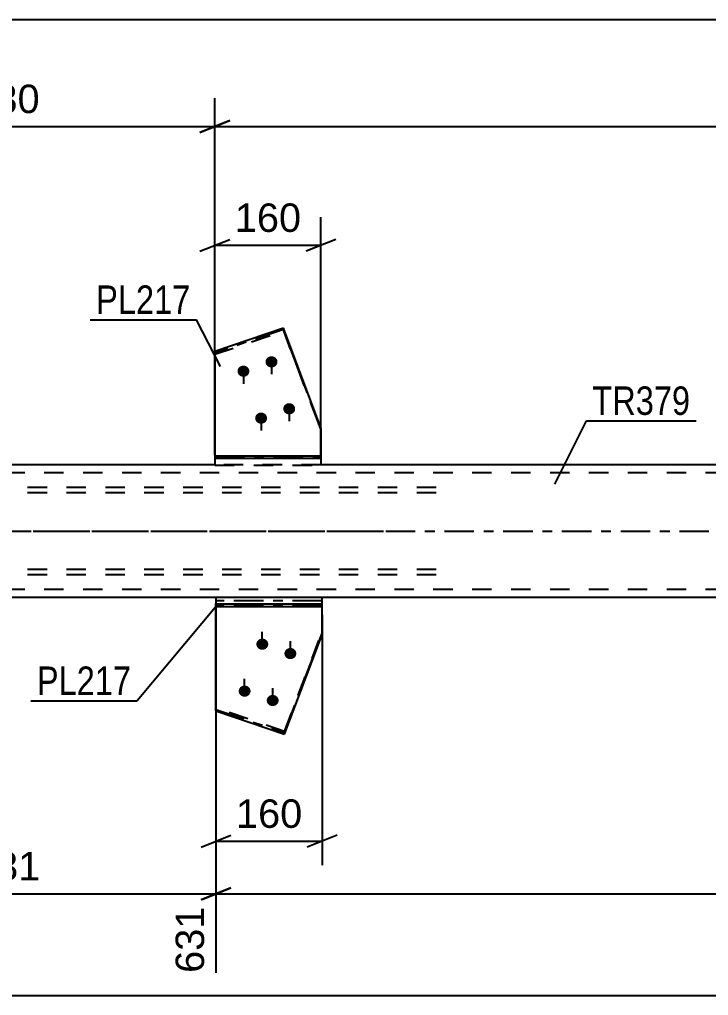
# Model space of a CAD drawing. Header units: millimetres. Extents: x 0 to 1189, y 0 to 841.
# Drawn here: x 118.4 to 187.8, y 679.3 to 777.6 of the extents above; entities that cross this region are included whole.
import ezdxf

# ---------------------------------------------------------------- set-up
doc = ezdxf.new("R2010")
doc.units = ezdxf.units.MM
doc.linetypes.add('DXK_LINE_DOT2', pattern=[3.9198, 1.9599, -1.9599])
doc.linetypes.add('DXK_LINE_DOT3', pattern=[5.9187, 2.979, -0.9799, 0.9799, -0.9799])
doc.styles.add('Arial', font='ARIAL.TTF', dxfattribs={"height": 0.2})
doc.styles.add('Arial Narrow', font='ARIALN.TTF', dxfattribs={"height": 0.2})

# ---------------------------------------------------------------- blocks, each defined once
blk = doc.blocks.new('Part-348435410-4154 - 4136')
at = {"color": 7, "linetype": 'DXK_LINE_DOT2'}
for p, q in [((106.023, 730.456), (105.475, 730.377)), ((105.475, 730.377), (105.475, 721.735)), ((160.345, 730.456), (106.023, 730.456)), ((115.809, 730.375), (115.245, 730.456)), ((105.475, 729.738), (105.501, 729.766)), ((105.501, 729.766), (105.741, 729.882)), ((105.741, 729.882), (106.023, 729.923)), ((160.345, 729.923), (106.023, 729.923)), ((115.245, 729.923), (115.527, 729.882)), ((115.926, 729.593), (115.982, 729.389)), ((115.982, 722.723), (115.982, 729.389)), ((116.72, 729.389), (116.608, 729.798)), ((116.72, 722.723), (116.72, 729.389)), ((105.501, 722.346), (105.475, 722.374)), ((105.741, 722.23), (105.501, 722.346)), ((106.023, 722.189), (105.741, 722.23)), ((160.345, 722.189), (106.023, 722.189)), ((115.527, 722.23), (115.245, 722.189)), ((115.982, 722.723), (115.926, 722.519)), ((116.608, 722.314), (116.72, 722.723)), ((105.475, 721.735), (106.023, 721.656)), ((160.345, 721.656), (106.023, 721.656)), ((115.245, 721.656), (115.809, 721.737))]:
    blk.add_line(p, q, dxfattribs=at)
at = {"color": 7, "linetype": 'DXK_LINE_DOT3'}
blk.add_line((110.634, 726.056), (155.734, 726.056), dxfattribs=at)
at = {"color": 7, "linetype": 'DXK_LINE_DOT2'}
for centre, radius, start, end in [((115.475, 729.071), 1.346, 32.66447, 75.60687), ((115.36, 729.23), 0.673, 32.66447, 75.60687), ((115.36, 722.882), 0.673, 284.39313, 327.33553), ((115.475, 723.041), 1.346, 284.39313, 327.33553)]:
    blk.add_arc(centre, radius, start, end, dxfattribs=at)
blk = doc.blocks.new('Part-348435410-4192 - 4136')
at = {"color": 2, "linetype": 'Continuous'}
for p, q in [((148.864, 719.389), (138.166, 719.389)), ((138.166, 719.389), (138.166, 718.723)), ((148.864, 718.723), (148.864, 719.389)), ((148.864, 718.723), (138.166, 718.723))]:
    blk.add_line(p, q, dxfattribs=at)
at = {"color": 7, "linetype": 'DXK_LINE_DOT3'}
blk.add_line((148.864, 719.056), (138.166, 719.056), dxfattribs=at)
blk = doc.blocks.new('Bolt-348435410-4211 - 4136')
at = {"linetype": 'Continuous'}
for points in [[(142.835, 715.242), (142.959, 715.23), (143.079, 715.193), (143.187, 715.134), (143.281, 715.055), (143.354, 714.96), (143.405, 714.852), (143.431, 714.737), (143.431, 714.619), (143.405, 714.504), (143.354, 714.396), (143.281, 714.301), (143.187, 714.222), (143.079, 714.163), (142.959, 714.127), (142.835, 714.114), (142.71, 714.127), (142.591, 714.163), (142.482, 714.222), (142.389, 714.301), (142.315, 714.396), (142.264, 714.504), (142.238, 714.619), (142.238, 714.737), (142.264, 714.852), (142.315, 714.96), (142.389, 715.055), (142.482, 715.134), (142.591, 715.193), (142.71, 715.23)], [(145.662, 714.299), (145.787, 714.287), (145.906, 714.251), (146.015, 714.192), (146.108, 714.113), (146.182, 714.018), (146.233, 713.91), (146.259, 713.795), (146.259, 713.677), (146.233, 713.561), (146.182, 713.454), (146.108, 713.358), (146.015, 713.28), (145.906, 713.221), (145.787, 713.184), (145.662, 713.172), (145.537, 713.184), (145.418, 713.221), (145.309, 713.28), (145.216, 713.358), (145.142, 713.454), (145.091, 713.561), (145.065, 713.677), (145.065, 713.795), (145.091, 713.91), (145.142, 714.018), (145.216, 714.113), (145.309, 714.192), (145.418, 714.251), (145.537, 714.287)], [(141.052, 710.519), (141.176, 710.506), (141.296, 710.47), (141.404, 710.411), (141.498, 710.332), (141.571, 710.237), (141.622, 710.129), (141.648, 710.014), (141.648, 709.896), (141.622, 709.781), (141.571, 709.673), (141.498, 709.578), (141.404, 709.499), (141.296, 709.44), (141.176, 709.403), (141.052, 709.391), (140.927, 709.403), (140.808, 709.44), (140.699, 709.499), (140.606, 709.578), (140.532, 709.673), (140.481, 709.781), (140.455, 709.896), (140.455, 710.014), (140.481, 710.129), (140.532, 710.237), (140.606, 710.332), (140.699, 710.411), (140.808, 710.47), (140.927, 710.506)], [(143.879, 709.576), (144.004, 709.564), (144.123, 709.527), (144.232, 709.468), (144.325, 709.39), (144.399, 709.294), (144.45, 709.187), (144.476, 709.071), (144.476, 708.953), (144.45, 708.838), (144.399, 708.73), (144.325, 708.635), (144.232, 708.556), (144.123, 708.497), (144.004, 708.461), (143.879, 708.448), (143.754, 708.461), (143.635, 708.497), (143.526, 708.556), (143.433, 708.635), (143.359, 708.73), (143.308, 708.838), (143.282, 708.953), (143.282, 709.071), (143.308, 709.187), (143.359, 709.294), (143.433, 709.39), (143.526, 709.468), (143.635, 709.527), (143.754, 709.564)]]:
    blk.add_hatch(color=1, dxfattribs=at).paths.add_polyline_path(points)
at = {"color": 1, "linetype": 'Continuous'}
for p, q in [((142.835, 714.222), (142.835, 715.932)), ((145.662, 713.28), (145.662, 714.99)), ((141.052, 709.499), (141.052, 711.209)), ((143.879, 708.556), (143.879, 710.266))]:
    blk.add_line(p, q, dxfattribs=at)
blk = doc.blocks.new('Part-348435410-4217 - 4136')
at = {"color": 7, "linetype": 'DXK_LINE_DOT2'}
for p, q in [((318.811, 731.923), (96.075, 731.923)), ((148.746, 732.723), (138.048, 732.723)), ((318.811, 720.189), (96.075, 720.189)), ((148.864, 719.389), (138.166, 719.389))]:
    blk.add_line(p, q, dxfattribs=at)
at = {"color": 2, "linetype": 'Continuous'}
for p, q in [((138.048, 732.723), (106.075, 732.723)), ((318.811, 732.723), (148.746, 732.723)), ((138.166, 719.389), (106.075, 719.389)), ((318.811, 719.389), (148.864, 719.389))]:
    blk.add_line(p, q, dxfattribs=at)
at = {"color": 7, "linetype": 'DXK_LINE_DOT3'}
blk.add_line((96.075, 726.056), (318.811, 726.056), dxfattribs=at)
blk = doc.blocks.new('Part-348435410-4219 - 4136')
at = {"color": 7, "linetype": 'DXK_LINE_DOT2'}
for p, q in [((138.166, 718.723), (138.166, 718.756)), ((138.166, 718.756), (148.864, 718.756)), ((138.166, 718.723), (138.166, 718.756)), ((148.864, 718.723), (148.864, 718.756)), ((148.864, 718.723), (148.864, 718.756)), ((145.075, 705.896), (148.864, 715.933)), ((145.075, 705.896), (138.166, 708.25)), ((145.075, 705.622), (145.075, 705.896))]:
    blk.add_line(p, q, dxfattribs=at)
at = {"color": 2, "linetype": 'Continuous'}
for p, q in [((138.166, 707.976), (138.166, 718.723)), ((138.166, 718.483), (148.864, 718.483)), ((148.864, 715.659), (148.864, 718.723)), ((145.075, 705.622), (148.864, 715.659)), ((138.166, 707.976), (145.075, 705.622))]:
    blk.add_line(p, q, dxfattribs=at)
at = {"color": 7, "linetype": 'DXK_LINE_DOT3'}
for p, q in [((148.864, 718.62), (138.166, 718.62)), ((138.166, 718.62), (138.166, 708.113)), ((145.075, 705.759), (148.864, 715.796)), ((138.166, 708.113), (145.075, 705.759))]:
    blk.add_line(p, q, dxfattribs=at)
blk = doc.blocks.new('Part-348435410-4220 - 4136')
at = {"color": 2, "linetype": 'Continuous'}
for p, q in [((144.957, 746.49), (138.048, 744.136)), ((148.746, 736.452), (144.957, 746.49)), ((138.048, 744.136), (138.048, 733.38)), ((148.746, 736.452), (148.746, 733.38)), ((138.048, 733.629), (148.746, 733.629))]:
    blk.add_line(p, q, dxfattribs=at)
at = {"color": 7, "linetype": 'DXK_LINE_DOT3'}
for p, q in [((144.957, 746.353), (138.048, 743.999)), ((148.746, 736.316), (144.957, 746.353)), ((148.746, 733.492), (148.746, 736.316)), ((138.048, 733.492), (148.746, 733.492))]:
    blk.add_line(p, q, dxfattribs=at)
at = {"color": 7, "linetype": 'DXK_LINE_DOT2'}
for p, q in [((138.048, 743.862), (144.957, 746.216)), ((144.957, 746.49), (144.957, 746.216)), ((144.957, 746.216), (148.746, 736.179)), ((138.048, 733.355), (138.048, 733.38)), ((138.048, 733.38), (138.048, 733.355)), ((148.746, 733.355), (138.048, 733.355)), ((148.746, 733.38), (148.746, 733.355)), ((148.746, 733.38), (148.746, 733.355))]:
    blk.add_line(p, q, dxfattribs=at)
blk = doc.blocks.new('Bolt-348435410-4222 - 4136')
at = {"linetype": 'Continuous'}
for points in [[(140.933, 741.593), (140.809, 741.606), (140.689, 741.642), (140.581, 741.701), (140.488, 741.78), (140.414, 741.875), (140.363, 741.983), (140.337, 742.098), (140.337, 742.216), (140.363, 742.331), (140.414, 742.439), (140.488, 742.534), (140.581, 742.613), (140.689, 742.672), (140.809, 742.709), (140.933, 742.721), (141.058, 742.709), (141.177, 742.672), (141.286, 742.613), (141.379, 742.534), (141.453, 742.439), (141.504, 742.331), (141.53, 742.216), (141.53, 742.098), (141.504, 741.983), (141.453, 741.875), (141.379, 741.78), (141.286, 741.701), (141.177, 741.642), (141.058, 741.606)], [(143.761, 742.536), (143.636, 742.548), (143.517, 742.585), (143.408, 742.644), (143.315, 742.722), (143.241, 742.818), (143.19, 742.925), (143.164, 743.041), (143.164, 743.159), (143.19, 743.274), (143.241, 743.382), (143.315, 743.477), (143.408, 743.556), (143.517, 743.615), (143.636, 743.651), (143.761, 743.663), (143.886, 743.651), (144.005, 743.615), (144.113, 743.556), (144.207, 743.477), (144.28, 743.382), (144.331, 743.274), (144.358, 743.159), (144.358, 743.041), (144.331, 742.925), (144.28, 742.818), (144.207, 742.722), (144.113, 742.644), (144.005, 742.585), (143.886, 742.548)], [(145.544, 737.812), (145.419, 737.825), (145.3, 737.861), (145.191, 737.92), (145.098, 737.999), (145.024, 738.094), (144.973, 738.202), (144.947, 738.317), (144.947, 738.435), (144.973, 738.551), (145.024, 738.658), (145.098, 738.754), (145.191, 738.832), (145.3, 738.891), (145.419, 738.928), (145.544, 738.94), (145.669, 738.928), (145.788, 738.891), (145.897, 738.832), (145.99, 738.754), (146.063, 738.658), (146.114, 738.551), (146.141, 738.435), (146.141, 738.317), (146.114, 738.202), (146.063, 738.094), (145.99, 737.999), (145.897, 737.92), (145.788, 737.861), (145.669, 737.825)], [(142.716, 736.87), (142.592, 736.882), (142.472, 736.919), (142.364, 736.978), (142.271, 737.057), (142.197, 737.152), (142.146, 737.26), (142.12, 737.375), (142.12, 737.493), (142.146, 737.608), (142.197, 737.716), (142.271, 737.811), (142.364, 737.89), (142.472, 737.949), (142.592, 737.985), (142.716, 737.998), (142.841, 737.985), (142.96, 737.949), (143.069, 737.89), (143.162, 737.811), (143.236, 737.716), (143.287, 737.608), (143.313, 737.493), (143.313, 737.375), (143.287, 737.26), (143.236, 737.152), (143.162, 737.057), (143.069, 736.978), (142.96, 736.919), (142.841, 736.882)]]:
    blk.add_hatch(color=1, dxfattribs=at).paths.add_polyline_path(points)
at = {"color": 1, "linetype": 'Continuous'}
for p, q in [((143.761, 743.556), (143.761, 741.846)), ((140.933, 742.613), (140.933, 740.903)), ((145.544, 738.832), (145.544, 737.122)), ((142.716, 737.89), (142.716, 736.18))]:
    blk.add_line(p, q, dxfattribs=at)
blk = doc.blocks.new('Part-348435410-4254 - 4136')
at = {"color": 2, "linetype": 'Continuous'}
for p, q in [((148.746, 733.38), (138.048, 733.38)), ((138.048, 733.38), (138.048, 732.717)), ((148.746, 733.38), (148.746, 732.717))]:
    blk.add_line(p, q, dxfattribs=at)
at = {"color": 7, "linetype": 'DXK_LINE_DOT2'}
for p, q in [((138.048, 732.717), (138.048, 732.713)), ((138.048, 732.713), (138.048, 732.717)), ((138.048, 732.713), (148.746, 732.713)), ((148.746, 732.713), (148.746, 732.717)), ((148.746, 732.717), (148.746, 732.713))]:
    blk.add_line(p, q, dxfattribs=at)
blk = doc.blocks.new('StraightDimension-348435410-14965 - 4136')
at = {"color": 7, "linetype": 'Continuous'}
for p, q in [((138.048, 733.723), (138.048, 769.64)), ((139.548, 767.39), (136.548, 766.19)), ((138.048, 766.79), (336.911, 766.79))]:
    blk.add_line(p, q, dxfattribs=at)
blk = doc.blocks.new('StraightDimension-348435410-14966 - 4136')
at = {"color": 7, "linetype": 'Continuous'}
for p, q in [((96.075, 733.723), (96.075, 769.64)), ((138.048, 733.723), (138.048, 769.64)), ((97.575, 767.39), (94.575, 766.19)), ((136.548, 766.19), (139.548, 767.39)), ((96.075, 766.79), (138.048, 766.79))]:
    blk.add_line(p, q, dxfattribs=at)
at = {"color": 0}
blk.add_wipeout([(120.997, 767.54), (120.997, 771.74), (113.126, 771.74), (113.126, 767.54)], dxfattribs=at)
at = {"color": 3, "style": 'Arial'}
blk.add_text('630', height=2.8652, dxfattribs=at).set_placement((113.726, 768.14))
blk = doc.blocks.new('StraightDimension-348435410-15004 - 4136')
at = {"color": 7, "linetype": 'Continuous'}
for p, q in [((138.166, 718.389), (138.166, 681.59)), ((139.666, 690.161), (136.666, 688.961)), ((138.166, 689.561), (336.911, 689.561))]:
    blk.add_line(p, q, dxfattribs=at)
blk = doc.blocks.new('StraightDimension-348435410-15005 - 4136')
at = {"color": 7, "linetype": 'Continuous'}
for p, q in [((96.075, 718.389), (96.075, 686.037)), ((138.166, 718.389), (138.166, 681.59)), ((97.575, 690.161), (94.575, 688.961)), ((136.666, 688.961), (139.666, 690.161)), ((96.075, 689.561), (138.166, 689.561))]:
    blk.add_line(p, q, dxfattribs=at)
at = {"color": 0}
blk.add_wipeout([(121.056, 690.311), (121.056, 694.511), (113.185, 694.511), (113.185, 690.311)], dxfattribs=at)
at = {"color": 3, "style": 'Arial'}
blk.add_text('631', height=2.8652, dxfattribs=at).set_placement((113.785, 690.911))
at = {"color": 0, "linetype": 'Continuous'}
for points in [[(95.475, 688.861), (91.275, 688.861), (91.275, 685.437), (95.475, 685.437)], [(137.566, 688.861), (133.366, 688.861), (133.366, 680.99), (137.566, 680.99)]]:
    blk.add_wipeout(points, dxfattribs=at)
at = {"color": 3, "linetype": 'Continuous', "style": 'Arial'}
for s, height, p in [('0', 2.865, (94.875, 686.037)), ('631', 2.8652, (136.966, 681.59))]:
    blk.add_text(s, height=height, rotation=90.00021, dxfattribs=at).set_placement(p)
blk = doc.blocks.new('StraightDimension-348435410-15096 - 4136')
at = {"color": 7, "linetype": 'Continuous'}
blk.add_line((88.409, 679.319), (336.911, 679.319), dxfattribs=at)
blk = doc.blocks.new('StraightDimension-348435410-15153 - 4136')
at = {"color": 7, "linetype": 'Continuous'}
for p, q in [((138.166, 717.483), (138.166, 692.443)), ((148.864, 717.62), (148.864, 692.443)), ((136.666, 694.243), (139.666, 695.443)), ((138.166, 694.843), (148.864, 694.843)), ((150.364, 695.443), (147.364, 694.243))]:
    blk.add_line(p, q, dxfattribs=at)
at = {"color": 0}
blk.add_wipeout([(147.451, 695.593), (147.451, 699.793), (139.58, 699.793), (139.58, 695.593)], dxfattribs=at)
at = {"color": 3, "style": 'Arial'}
blk.add_text('160', height=2.8652, dxfattribs=at).set_placement((140.18, 696.193))
blk = doc.blocks.new('StraightDimension-348435410-15158 - 4136')
at = {"color": 7, "linetype": 'Continuous'}
for p, q in [((138.048, 733.723), (138.048, 757.68)), ((148.746, 733.723), (148.746, 757.68)), ((136.548, 754.23), (139.548, 755.43)), ((138.048, 754.83), (148.746, 754.83)), ((150.246, 755.43), (147.246, 754.23))]:
    blk.add_line(p, q, dxfattribs=at)
at = {"color": 0}
blk.add_wipeout([(147.332, 755.58), (147.332, 759.78), (139.462, 759.78), (139.462, 755.58)], dxfattribs=at)
at = {"color": 3, "style": 'Arial'}
blk.add_text('160', height=2.8652, dxfattribs=at).set_placement((140.062, 756.18))
blk = doc.blocks.new('StraightDimension-348435410-17218 - 4136')
at = {"color": 7, "linetype": 'Continuous'}
blk.add_line((88.409, 777.56), (338.578, 777.56), dxfattribs=at)
blk = doc.blocks.new('Mark-348435410-15233 - 4136')
at = {"color": 30, "linetype": 'Continuous'}
for p in [(125.493, 747.326), (138.638, 742.649)]:
    blk.add_line(p, (136.197, 747.326), dxfattribs=at)
at = {"color": 0}
blk.add_wipeout([(135.597, 747.926), (135.597, 750.926), (126.093, 750.926), (126.093, 747.926)], dxfattribs=at)
blk.add_wipeout([(135.597, 747.926), (135.597, 750.926), (126.093, 750.926), (126.093, 747.926)], dxfattribs=at)
at = {"color": 3, "style": 'Arial Narrow'}
blk.add_text('PL217', height=2.8633, dxfattribs=at).set_placement((126.093, 747.926))
blk = doc.blocks.new('Mark-348435410-15261 - 4136')
at = {"color": 30, "linetype": 'Continuous'}
for p in [(138.297, 718.603), (119.522, 708.971)]:
    blk.add_line(p, (130.226, 708.971), dxfattribs=at)
at = {"color": 0}
blk.add_wipeout([(129.626, 709.571), (129.626, 712.571), (120.122, 712.571), (120.122, 709.571)], dxfattribs=at)
blk.add_wipeout([(129.626, 709.571), (129.626, 712.571), (120.122, 712.571), (120.122, 709.571)], dxfattribs=at)
at = {"color": 3, "style": 'Arial Narrow'}
blk.add_text('PL217', height=2.8633, dxfattribs=at).set_placement((120.122, 709.571))
blk = doc.blocks.new('Mark-348435410-15266 - 4136')
at = {"color": 30, "linetype": 'Continuous'}
for p, q in [((172.321, 730.797), (175.485, 737.162)), ((175.485, 737.162), (186.55, 737.162))]:
    blk.add_line(p, q, dxfattribs=at)
at = {"color": 0}
blk.add_wipeout([(185.95, 737.762), (185.95, 740.762), (176.085, 740.762), (176.085, 737.762)], dxfattribs=at)
blk.add_wipeout([(185.95, 737.762), (185.95, 740.762), (176.085, 740.762), (176.085, 737.762)], dxfattribs=at)
at = {"color": 3, "style": 'Arial Narrow'}
blk.add_text('TR379', height=2.8633, dxfattribs=at).set_placement((176.085, 737.762))

msp = doc.modelspace()

# ---------------------------------------------------------------- block references
for name in ['Part-348435410-4220 - 4136', 'Bolt-348435410-4222 - 4136', 'Part-348435410-4254 - 4136', 'Part-348435410-4217 - 4136', 'Part-348435410-4154 - 4136', 'Part-348435410-4192 - 4136', 'Part-348435410-4219 - 4136', 'Bolt-348435410-4211 - 4136']:
    msp.add_blockref(name, (0, 0))

# ---------------------------------------------------------------- next in the draw order: block references
for name in ['StraightDimension-348435410-14965 - 4136', 'StraightDimension-348435410-15004 - 4136']:
    msp.add_blockref(name, (0, 0))

# ---------------------------------------------------------------- next in the draw order: block references
for name in ['StraightDimension-348435410-14966 - 4136', 'Mark-348435410-15266 - 4136', 'StraightDimension-348435410-15005 - 4136']:
    msp.add_blockref(name, (0, 0))

# ---------------------------------------------------------------- next in the draw order: block references
for name in ['StraightDimension-348435410-15158 - 4136', 'StraightDimension-348435410-15096 - 4136']:
    msp.add_blockref(name, (0, 0))

# ---------------------------------------------------------------- next in the draw order: block references
for name in ['StraightDimension-348435410-17218 - 4136', 'StraightDimension-348435410-15153 - 4136']:
    msp.add_blockref(name, (0, 0))

# ---------------------------------------------------------------- next in the draw order: block references
for name in ['Mark-348435410-15233 - 4136', 'Mark-348435410-15261 - 4136']:
    msp.add_blockref(name, (0, 0))

doc.saveas('drawing.dxf')
